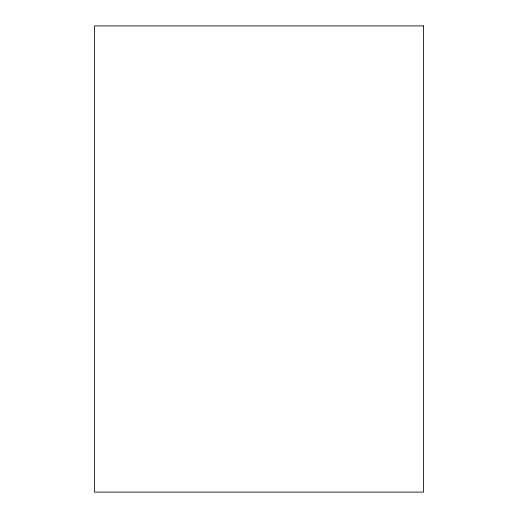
<?xml version="1.0" encoding="UTF-8"?>
<svg xmlns="http://www.w3.org/2000/svg" width="518" height="518" viewBox="0 0 518 518"><rect width="100%" height="100%" fill="white"/><g stroke="black" fill="none" stroke-linecap="round" stroke-linejoin="round"><path stroke-width="0.78" d="M423.543 25.9L94.457 25.9L94.457 492.1L423.543 492.1L423.543 25.9"/></g></svg>
